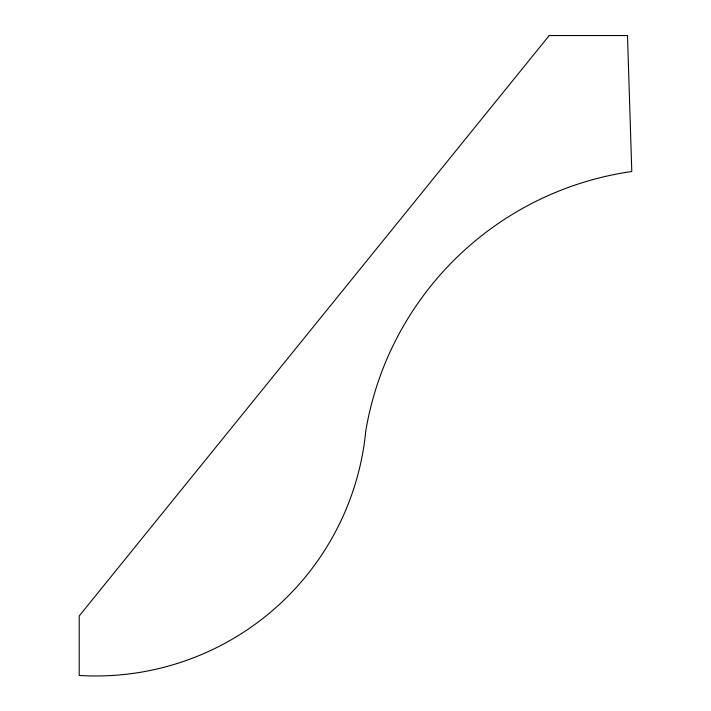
<?xml version="1.0" encoding="UTF-8"?>
<svg xmlns="http://www.w3.org/2000/svg" width="711" height="711" viewBox="0 0 711 711"><rect width="100%" height="100%" fill="white"/><g stroke="black" fill="none" stroke-linecap="round" stroke-linejoin="round"><path stroke-width="1.07" d="M549.212 35.55L79.205 615.957L79.205 675.45A271.149 271.149 0 0 0 365.774 430.964A314.822 314.822 0 0 1 631.795 171.511L627.493 35.55L549.212 35.55"/></g></svg>
